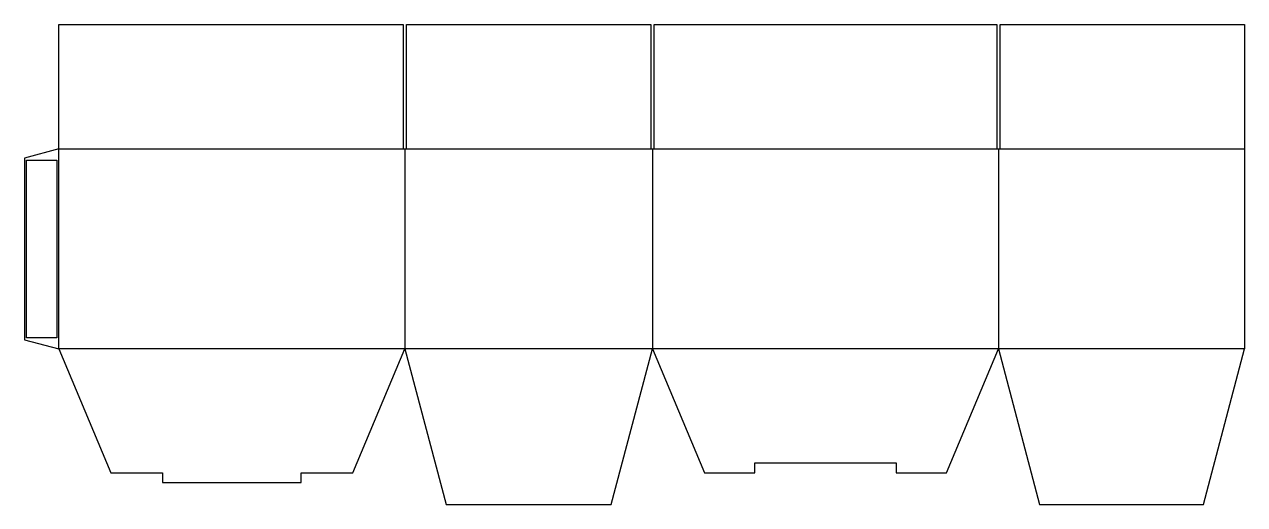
# Model space of a CAD drawing. Header units: millimetres. Extents: x 0 to 1240, y 0 to 488.
import ezdxf

# ---------------------------------------------------------------- set-up
doc = ezdxf.new("R2010")
doc.units = ezdxf.units.MM
for name, color, linetype in [('CREASE', 5, 'CONTINUOUS'), ('CUT', 1, 'CONTINUOUS'), ('GLUE', 2, 'CONTINUOUS')]:
    doc.layers.add(name, color=color, linetype=linetype)

msp = doc.modelspace()

# ---------------------------------------------------------------- linework, layer by layer
at = {"layer": 'CREASE'}
for p, q in [((35, 158.22), (35, 361.42)), ((35, 361.42), (385, 361.42)), ((386.6, 361.42), (386.6, 158.22)), ((388.2, 361.42), (636.6, 361.42)), ((638.2, 361.42), (638.2, 158.22)), ((639.8, 361.42), (988.2, 361.42)), ((989.8, 361.42), (989.8, 158.22)), ((991.4, 361.42), (1239.8, 361.42)), ((386.6, 158.22), (35, 158.22)), ((638.2, 158.22), (386.6, 158.22)), ((989.8, 158.22), (638.2, 158.22)), ((1239.8, 158.22), (989.8, 158.22))]:
    msp.add_line(p, q, dxfattribs=at)
at = {"layer": 'CUT'}
for p, q in [((35, 361.42), (35, 488.02)), ((35, 488.02), (385, 488.02)), ((385, 488.02), (385, 361.42)), ((388.2, 361.42), (388.2, 488.02)), ((388.2, 488.02), (636.6, 488.02)), ((636.6, 488.02), (636.6, 361.42)), ((639.8, 361.42), (639.8, 488.02)), ((639.8, 488.02), (988.2, 488.02)), ((988.2, 488.02), (988.2, 361.42)), ((991.4, 361.42), (991.4, 488.02)), ((991.4, 488.02), (1239.8, 488.02)), ((1239.8, 488.02), (1239.8, 361.42)), ((35, 361.42), (0, 352.042)), ((385, 361.42), (386.6, 361.42)), ((386.6, 361.42), (388.2, 361.42)), ((636.6, 361.42), (638.2, 361.42)), ((638.2, 361.42), (639.8, 361.42)), ((988.2, 361.42), (989.8, 361.42)), ((989.8, 361.42), (991.4, 361.42)), ((1239.8, 361.42), (1239.8, 158.22)), ((0, 352.042), (0, 167.598)), ((0, 167.598), (35, 158.22)), ((35, 158.22), (87.74, 32.42)), ((333.86, 32.42), (386.6, 158.22)), ((386.6, 158.22), (428.533, 0)), ((596.267, 0), (638.2, 158.22)), ((638.2, 158.22), (690.94, 32.42)), ((937.06, 32.42), (989.8, 158.22)), ((989.8, 158.22), (1031.467, 0)), ((1198.133, 0), (1239.8, 158.22)), ((742.08, 32.42), (742.08, 42.42)), ((742.08, 42.42), (885.92, 42.42)), ((885.92, 42.42), (885.92, 32.42)), ((87.74, 32.42), (140.48, 32.42)), ((140.48, 32.42), (140.48, 22.42)), ((281.12, 22.42), (281.12, 32.42)), ((281.12, 32.42), (333.86, 32.42)), ((690.94, 32.42), (742.08, 32.42)), ((885.92, 32.42), (937.06, 32.42)), ((140.48, 22.42), (281.12, 22.42)), ((428.533, 0), (596.267, 0)), ((1031.467, 0), (1198.133, 0))]:
    msp.add_line(p, q, dxfattribs=at)
at = {"layer": 'GLUE'}
for p, q in [((2, 350.042), (33, 350.042)), ((2, 169.598), (2, 350.042)), ((33, 350.042), (33, 169.598)), ((33, 169.598), (2, 169.598))]:
    msp.add_line(p, q, dxfattribs=at)

doc.saveas('drawing.dxf')
